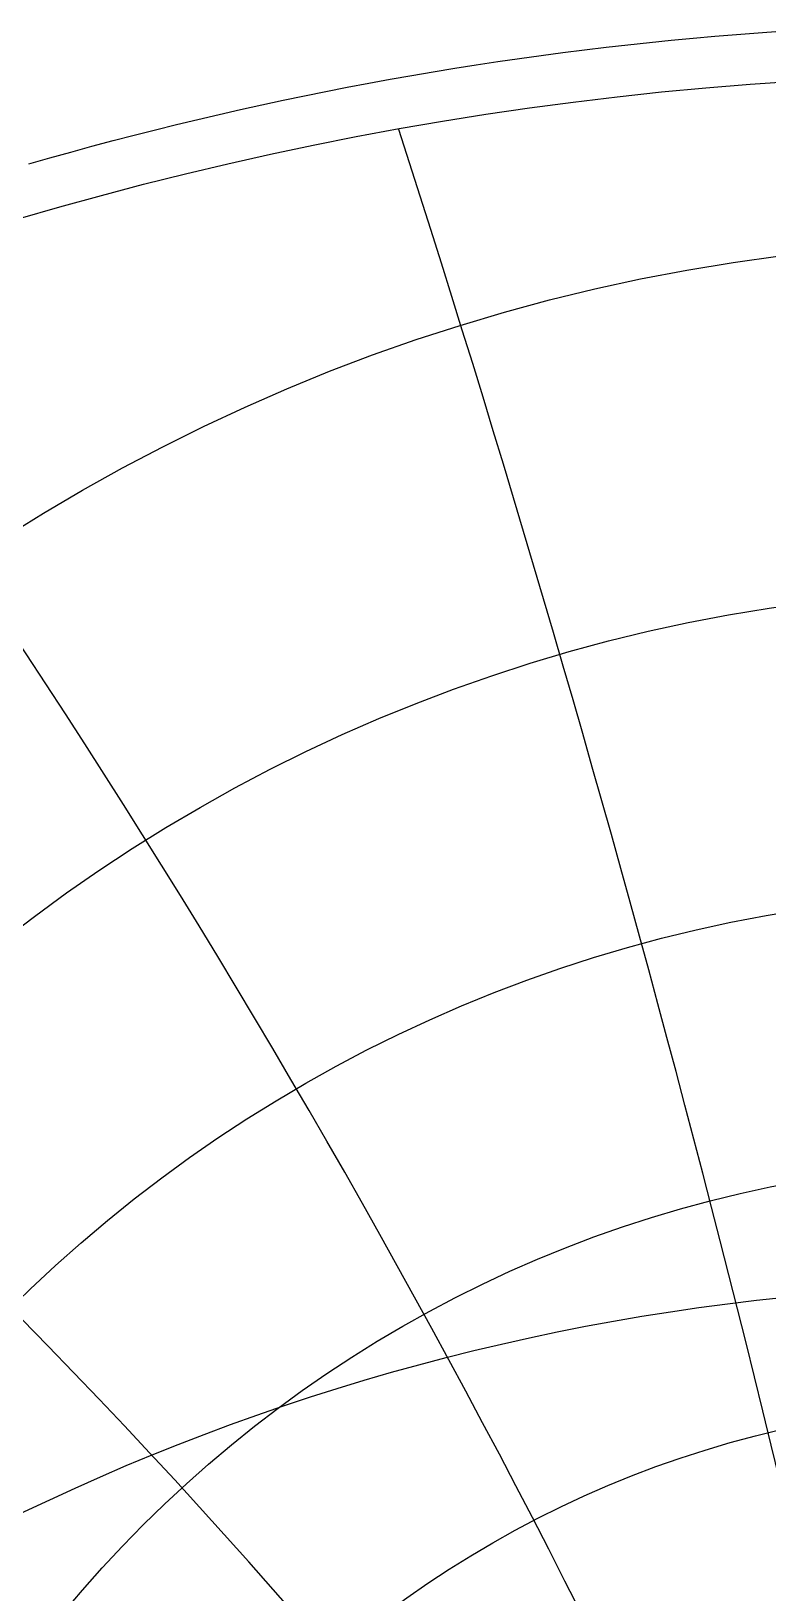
# Model space of a CAD drawing. Header units: millimetres. Extents: x -69 to 69, y -69 to 71.
# Drawn here: x -19.28 to -4.92, y 38.78 to 69.23 of the extents above; entities that cross this region are included whole.
import ezdxf

# ---------------------------------------------------------------- set-up
doc = ezdxf.new("R2010")
doc.units = ezdxf.units.MM
for name, color, linetype in [('CUT_OUTER', 1, 'Continuous'), ('ENGRAVE', 7, 'Continuous'), ('ENGRAVE_FINE', 8, 'Continuous')]:
    doc.layers.add(name, color=color, linetype=linetype)

msp = doc.modelspace()

# ---------------------------------------------------------------- linework, layer by layer
at = {"layer": 'CUT_OUTER'}
msp.add_lwpolyline([(-19.3265, 66.6443), (-18.9172, 66.7616), (-18.5072, 66.8764), (-18.0965, 66.9887), (-17.6851, 67.0985), (-17.2731, 67.2057), (-16.8604, 67.3105), (-16.4471, 67.4127), (-16.0331, 67.5123), (-15.6186, 67.6094), (-15.2034, 67.704), (-14.7877, 67.796), (-14.3715, 67.8854), (-13.9547, 67.9723), (-13.5373, 68.0567), (-13.1195, 68.1385), (-12.7011, 68.2177), (-12.2823, 68.2943), (-11.863, 68.3684), (-11.4433, 68.4399), (-11.0232, 68.5088), (-10.6026, 68.5752), (-10.1816, 68.639), (-9.7603, 68.7001), (-9.3386, 68.7587), (-8.9165, 68.8147), (-8.4941, 68.8682), (-8.0713, 68.919), (-7.6483, 68.9672), (-7.225, 69.0128), (-6.8014, 69.0559), (-6.3776, 69.0963), (-5.9535, 69.1341), (-5.5292, 69.1694), (-5.1046, 69.202), (-4.6799, 69.232)], dxfattribs=at)
at = {"layer": 'ENGRAVE'}
for centre, radius in [((0, 0), 68.4), ((0, 28.424), 36.7224), ((0, 26.228), 32.1226), ((0, 24.4499), 27.9737), ((0, 23.0047), 24.1772), ((0, 0), 44.7739), ((0, 21.8307), 20.6582)]:
    msp.add_circle(centre, radius, dxfattribs=at)
for centre, radius, start, end in [((0, 31.1576), 41.9068, 131.64088, 48.35912), ((0, 34.6003), 47.863, 158.93428, 21.06572), ((0, 39.0076), 54.8629, 178.03137, 1.96863)]:
    msp.add_arc(centre, radius, start, end, dxfattribs=at)
at = {"layer": 'ENGRAVE_FINE'}
for centre, radius, start, end in [((-359.1049, -44.7739), 364.6446, 4.150866, 17.902688), ((-359.1049, -44.7739), 364.6446, 4.150866, 17.902688), ((-173.9699, -44.7739), 185.1349, 8.354592, 35.979906), ((-173.9699, -44.7739), 185.1349, 8.354592, 35.979906), ((173.9699, -44.7739), 185.1349, 144.020094, 171.645408), ((173.9699, -44.7739), 185.1349, 144.020094, 171.645408), ((-109.6732, -44.7739), 126.6398, 12.666469, 54.396525), ((-109.6732, -44.7739), 126.6398, 12.666469, 54.396525), ((109.6732, -44.7739), 126.6398, 125.603475, 167.333531), ((109.6732, -44.7739), 126.6398, 125.603475, 167.333531), ((-75.4617, -44.7739), 98.5082, 17.146853, 73.284845), ((-75.4617, -44.7739), 98.5082, 17.146853, 73.284845), ((75.4617, -44.7739), 98.5082, 106.715155, 162.853147), ((75.4617, -44.7739), 98.5082, 106.715155, 162.853147)]:
    msp.add_arc(centre, radius, start, end, dxfattribs=at)

doc.saveas('drawing.dxf')
